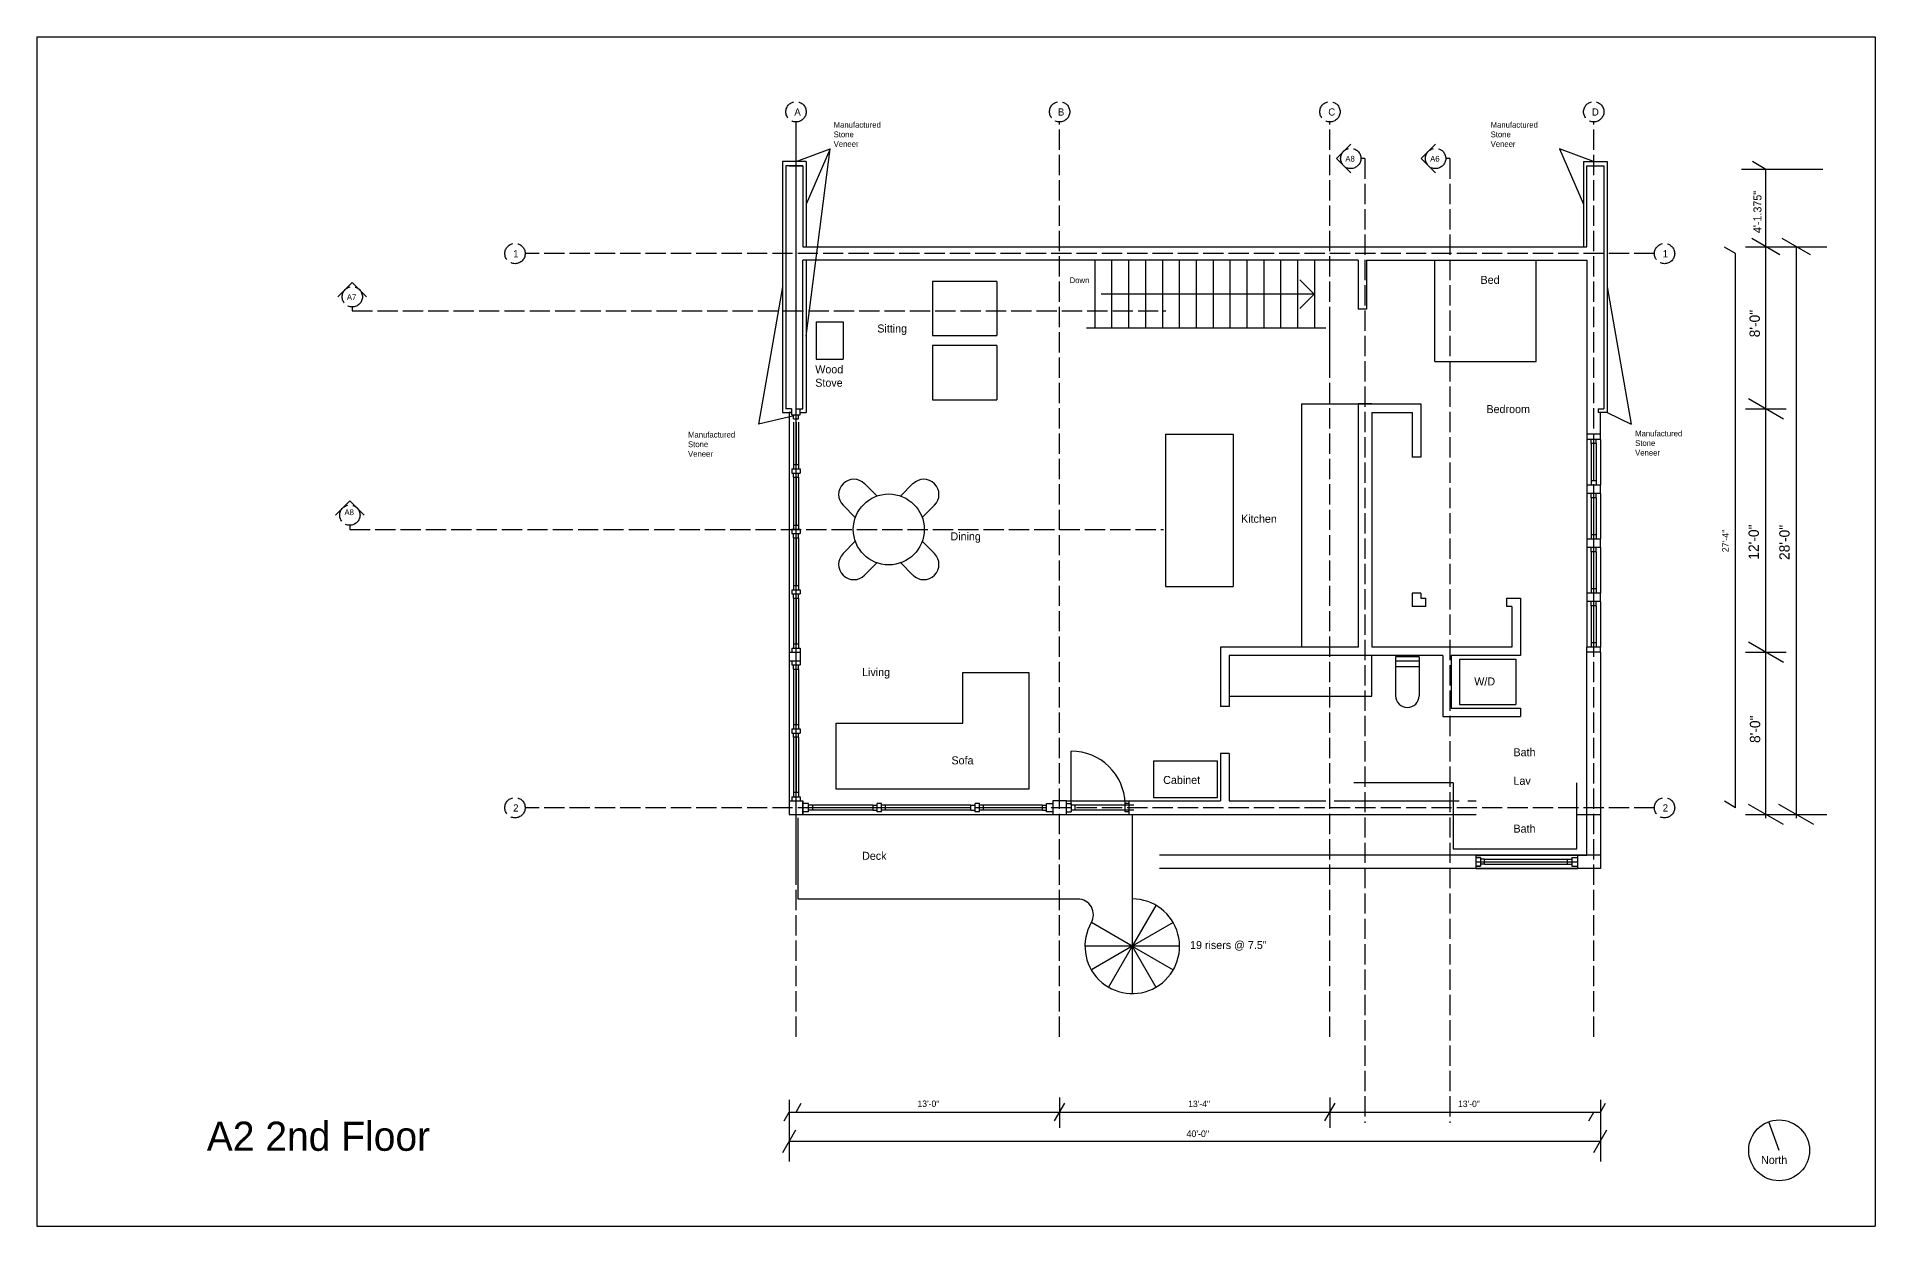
# Model space of a CAD drawing. Header units: inches. Extents: x -5028 to 8475, y 452 to 3434.
# Drawn here: x -2630 to -1542, y 1971 to 2675 of the extents above; entities that cross this region are included whole.
import ezdxf

# ---------------------------------------------------------------- set-up
doc = ezdxf.new("R2010")
doc.units = ezdxf.units.IN
doc.header["$MEASUREMENT"] = 0
doc.linetypes.add('ACAD_ISO02W100', pattern=[15, 12, -3])
for name, color, linetype in [('const', 7, 'Continuous'), ('e1', 7, 'Continuous'), ('e2', 251, 'Continuous'), ('glass', 172, 'Continuous'), ('grid', 252, 'ACAD_ISO02W100'), ('millwork', 253, 'Continuous'), ('sills', 105, 'Continuous'), ('stairs', 140, 'Continuous'), ('walls', 7, 'Continuous')]:
    doc.layers.add(name, color=color, linetype=linetype)

msp = doc.modelspace()

# ---------------------------------------------------------------- linework, layer by layer
for p, q in [((-2630.3, 2674.8), (-1542.3, 2674.8)), ((-2630.3, 2674.8), (-2630.3, 1970.8)), ((-1542.3, 2674.8), (-1542.3, 1970.8)), ((-2630.3, 1970.8), (-1542.3, 1970.8))]:
    msp.add_line(p, q)
at = {"layer": 'const'}
for p, q in [((-1607, 2596.3), (-1614.9, 2600.9)), ((-1573.4, 2596.3), (-1621.4, 2596.3)), ((-1607, 2212.3), (-1607, 2596.3)), ((-1625, 2546.5), (-1631.6, 2550.3)), ((-1625, 2218.5), (-1625, 2546.5)), ((-1619, 2550.5), (-1571, 2550.5)), ((-1598.7, 2545.7), (-1615.3, 2555.3)), ((-1580.7, 2545.7), (-1597.3, 2555.3)), ((-1589, 2212.3), (-1589, 2550.5)), ((-1596.6, 2448.5), (-1617.4, 2460.5)), ((-1619, 2454.5), (-1595, 2454.5)), ((-1619, 2310.5), (-1595, 2310.5)), ((-1596.6, 2304.5), (-1617.4, 2316.5)), ((-1625, 2218.5), (-1631.6, 2222.3)), ((-1596.6, 2208.5), (-1617.4, 2220.5)), ((-1578.6, 2208.5), (-1599.4, 2220.5)), ((-1619, 2214.5), (-1571, 2214.5)), ((-2185, 2045.7), (-2185, 2009.1)), ((-1705, 2045.7), (-1705, 2009.1)), ((-2188, 2033.2), (-2185, 2038.4)), ((-2185, 2038.4), (-1705, 2038.4)), ((-2181, 2038.4), (-2178, 2043.6)), ((-2028, 2033.2), (-2022, 2043.6)), ((-1868, 2033.2), (-1862, 2043.6)), ((-1711.9, 2033.2), (-1708.9, 2038.4)), ((-1705, 2038.4), (-1702, 2043.6)), ((-2188.8, 2014.5), (-2181.1, 2027.8)), ((-1708.8, 2014.5), (-1701.1, 2027.8)), ((-2185, 2021.1), (-1705, 2021.1))]:
    msp.add_line(p, q, dxfattribs=at)
at = {"layer": 'e1'}
for p, q in [((-1705, 2436.5), (-1705, 2452.5)), ((-1705, 2404.5), (-1705, 2409.5)), ((-1705, 2372.5), (-1705, 2377.5)), ((-1705, 2340.5), (-1705, 2345.5)), ((-1705, 2310.5), (-1712.9, 2310.5)), ((-1705, 2310.5), (-1705, 2313.5)), ((-1705, 2310.5), (-1705, 2214.5)), ((-1983.8, 2222.5), (-1929.7, 2222.5)), ((-1924.7, 2222.5), (-1867.5, 2222.5)), ((-1862.5, 2222.5), (-1788.5, 2222.5)), ((-1783.5, 2222.5), (-1778.5, 2222.5)), ((-1983.8, 2214.5), (-1778.5, 2214.5)), ((-1718.6, 2214.5), (-1705, 2214.5)), ((-1718.6, 2190.5), (-1712.9, 2190.5))]:
    msp.add_line(p, q, dxfattribs=at)
msp.add_circle((-1599.2, 2015.7), 18, dxfattribs=at)
at = {"layer": 'e2'}
for p, q in [((-1844.3, 2602.8), (-1846.7, 2602.8)), ((-1794.1, 2602.8), (-1796.5, 2602.8)), ((-2185, 2452.5), (-2185, 2310.5)), ((-2185, 2305.5), (-2185, 2222.5)), ((-2177, 2214.5), (-2029, 2214.5)), ((-2021, 2214.5), (-1983.8, 2214.5)), ((-1978.2, 2214.5), (-1869, 2214.5))]:
    msp.add_line(p, q, dxfattribs=at)
at = {"layer": 'glass'}
for p, q in [((-2182.5, 2446.6), (-2182.5, 2421.6)), ((-2179.5, 2446.6), (-2179.5, 2421.6)), ((-1710.5, 2434), (-1710.5, 2412)), ((-1707.5, 2434), (-1707.5, 2412)), ((-2182.5, 2414.1), (-2182.5, 2385.8)), ((-2179.5, 2414.1), (-2179.5, 2385.8)), ((-1710.5, 2402), (-1710.5, 2380)), ((-1707.5, 2402), (-1707.5, 2380)), ((-2182.5, 2378.3), (-2182.5, 2350)), ((-2179.5, 2378.3), (-2179.5, 2350)), ((-1710.5, 2370), (-1710.5, 2348)), ((-1707.5, 2370), (-1707.5, 2348)), ((-2182.5, 2342.5), (-2182.5, 2315.5)), ((-2179.5, 2342.5), (-2179.5, 2315.5)), ((-1710.5, 2338), (-1710.5, 2316)), ((-1707.5, 2338), (-1707.5, 2316)), ((-2182.5, 2300.5), (-2182.5, 2267.7)), ((-2179.5, 2300.5), (-2179.5, 2267.7)), ((-2182.5, 2260.2), (-2182.5, 2227.5)), ((-2179.5, 2260.2), (-2179.5, 2227.5)), ((-2135.5, 2220), (-2171.2, 2220)), ((-2077.5, 2220), (-2128, 2220)), ((-2035.2, 2220), (-2070, 2220)), ((-1981, 2220), (-2015.7, 2220)), ((-2135.5, 2217), (-2171.2, 2217)), ((-2077.5, 2217), (-2128, 2217)), ((-2035.2, 2217), (-2070, 2217)), ((-1981, 2217), (-2015.7, 2217)), ((-1773.5, 2188), (-1724.4, 2188)), ((-1773.5, 2185), (-1724.4, 2185))]:
    msp.add_line(p, q, dxfattribs=at)
at = {"layer": 'grid'}
for p, q in [((-2181, 2082.9), (-2181, 2624.4)), ((-2181, 2179.9), (-2181, 2624.4)), ((-2025, 2082.9), (-2025, 2624.4)), ((-1865, 2082.9), (-1865, 2624.4)), ((-1708.9, 2082.9), (-1708.9, 2624.4)), ((-1844.3, 2602.8), (-1844.3, 2031.9)), ((-1794.1, 2602.8), (-1794.1, 2031.9)), ((-1673, 2546.5), (-2341.3, 2546.5)), ((-2443.6, 2514.9), (-2443.6, 2512.5)), ((-2443.6, 2512.5), (-1962.1, 2512.5)), ((-2445, 2385.7), (-2445, 2383.2)), ((-2445, 2383.2), (-1963.6, 2383.2)), ((-1673, 2218.5), (-2341.3, 2218.5))]:
    msp.add_line(p, q, dxfattribs=at)
for centre in [(-2181, 2630.4), (-2025, 2630.4), (-1865, 2630.4), (-1708.9, 2630.4), (-1852.7, 2602.8), (-1802.5, 2602.8), (-2347.3, 2546.5), (-1667, 2546.5), (-2443.6, 2520.9), (-2445, 2391.7), (-2347.3, 2218.5), (-1667, 2218.5)]:
    msp.add_circle(centre, 6, dxfattribs=at)
at = {"layer": 'millwork'}
for p, q in [((-2181, 2601), (-2160.7, 2608.5)), ((-2160.7, 2608.5), (-2175, 2575.7)), ((-2175, 2497.5), (-2160.7, 2608.5)), ((-1709, 2601), (-1729.2, 2608.5)), ((-1729.2, 2608.5), (-1715, 2575.7)), ((-1713, 2550.5), (-1713, 2598.5)), ((-1803, 2482.5), (-1803, 2542.5)), ((-1743, 2482.5), (-1743, 2542.5)), ((-2189, 2526.7), (-2203.2, 2445.6)), ((-2100.2, 2530), (-2100.2, 2498)), ((-2062.2, 2530), (-2100.2, 2530)), ((-2062.2, 2530), (-2062.2, 2498)), ((-1701, 2526.7), (-1686.7, 2445.6)), ((-2169, 2506), (-2169, 2484)), ((-2169, 2506), (-2153, 2506)), ((-2153, 2506), (-2153, 2484)), ((-2100.2, 2498), (-2062.2, 2498)), ((-2062.2, 2492), (-2100.2, 2492)), ((-2100.2, 2492), (-2100.2, 2460)), ((-2062.2, 2492), (-2062.2, 2460)), ((-2169, 2484), (-2153, 2484)), ((-1803, 2482.5), (-1743, 2482.5)), ((-2100.2, 2460), (-2062.2, 2460)), ((-2182, 2450.5), (-2203.2, 2445.6)), ((-1881.9, 2457.5), (-1881.9, 2313.5)), ((-1881.9, 2457.5), (-1848.3, 2457.5)), ((-1701, 2452.5), (-1686.7, 2445.6)), ((-2181, 2446.6), (-2181, 2421.6)), ((-1962.3, 2439.5), (-1962.3, 2349.5)), ((-1962.3, 2439.5), (-1922.3, 2439.5)), ((-1922.3, 2439.5), (-1922.3, 2349.5)), ((-1713, 2436.5), (-1713, 2409.5)), ((-1709, 2434), (-1709, 2412)), ((-1705, 2436.5), (-1705, 2409.5)), ((-2181, 2414.1), (-2181, 2385.8)), ((-2140.4, 2410.3), (-2133.1, 2403)), ((-2111.8, 2410.3), (-2119, 2403)), ((-2153.1, 2397.5), (-2145.9, 2390.3)), ((-2099, 2397.5), (-2106.3, 2390.3)), ((-1713, 2404.5), (-1713, 2377.5)), ((-1709, 2402), (-1709, 2380)), ((-1705, 2404.5), (-1705, 2377.5)), ((-2181, 2378.3), (-2181, 2350)), ((-2153.1, 2368.9), (-2145.9, 2376.2)), ((-2099, 2368.9), (-2106.3, 2376.2)), ((-1713, 2372.5), (-1713, 2345.5)), ((-1705, 2372.5), (-1705, 2345.5)), ((-2140.4, 2356.2), (-2133.1, 2363.4)), ((-2111.8, 2356.2), (-2119, 2363.4)), ((-1709, 2370), (-1709, 2348)), ((-2181, 2342.5), (-2181, 2315.5)), ((-1962.3, 2349.5), (-1922.3, 2349.5)), ((-1713, 2340.5), (-1713, 2313.5)), ((-1705, 2340.5), (-1705, 2313.5)), ((-1709, 2338), (-1709, 2312.5)), ((-1709, 2338), (-1709, 2316)), ((-1840.3, 2284.5), (-1840.3, 2308.5)), ((-1826.2, 2307.8), (-1826.2, 2284.8)), ((-1812.2, 2307.8), (-1826.2, 2307.8)), ((-1812.2, 2307.8), (-1812.2, 2284.8)), ((-2181, 2300.5), (-2181, 2267.7)), ((-1826.2, 2305.5), (-1811.8, 2305.5)), ((-1812.2, 2301.8), (-1826.2, 2301.8)), ((-1788.3, 2306.5), (-1755, 2306.5)), ((-1788.3, 2306.5), (-1788.3, 2279.5)), ((-1755, 2306.5), (-1755, 2279.5)), ((-1924.7, 2284.5), (-1840.3, 2284.5)), ((-1788.3, 2279.5), (-1755, 2279.5)), ((-2181, 2260.2), (-2181, 2227.5)), ((-2018.2, 2220), (-2018.2, 2252)), ((-1792, 2233.2), (-1850.8, 2233.2)), ((-2180, 2212.5), (-2180, 2164.5)), ((-2135.5, 2218.5), (-2171.2, 2218.5)), ((-2077.5, 2218.5), (-2128, 2218.5)), ((-2035.2, 2218.5), (-2070, 2218.5)), ((-1982, 2214.5), (-1982, 2163)), ((-1778.5, 2190.5), (-1718.6, 2190.5)), ((-1778.5, 2186.5), (-1718.7, 2186.5)), ((-1778.5, 2182.5), (-1718.6, 2182.5)), ((-2180, 2164.5), (-2014.3, 2164.5)), ((-1968, 2160.7), (-1982, 2136.5)), ((-1982, 2136.5), (-2006.2, 2150.5)), ((-1957.7, 2150.5), (-1982, 2136.5)), ((-1954, 2136.5), (-2010, 2136.5)), ((-1982, 2136.5), (-2006.2, 2122.5)), ((-1982, 2136.5), (-1996, 2112.2)), ((-1982, 2136.5), (-1957.7, 2122.5)), ((-1982, 2136.5), (-1968, 2112.2))]:
    msp.add_line(p, q, dxfattribs=at)
for points in [[(-2043.2, 2229.5), (-2157.2, 2229.5), (-2157.2, 2268.5), (-2082.2, 2268.5), (-2082.2, 2298.5), (-2043.2, 2298.5), (-2043.2, 2229.5)], [(-1969.2, 2224.3), (-1969.2, 2246.3), (-1931.7, 2246.3), (-1931.7, 2224.3), (-1969.2, 2224.3)], [(-1792, 2233.2), (-1792, 2194.2), (-1719, 2194.2), (-1719, 2233.2)]]:
    msp.add_lwpolyline(points, dxfattribs=at)
for centre, radius, start, end in [((-2146.8, 2403.9), 9, 45, 225), ((-2105.4, 2403.9), 9, 315, 135), ((-2146.8, 2362.5), 9, 135, 315), ((-2105.4, 2362.5), 9, 225, 45), ((-1819.2, 2284.8), 7, 180, 0), ((-2018.2, 2220), 32, 1.7908, 90), ((-2014.3, 2155.1), 9.33, 330, 90), ((-1982, 2136.5), 28, 150, 90)]:
    msp.add_arc(centre, radius, start, end, dxfattribs=at)
at = {"layer": 'sills'}
msp.add_line((-2021, 2222.5), (-1983.8, 2222.5), dxfattribs=at)
at = {"layer": 'stairs'}
for p, q in [((-2004, 2502.5), (-2004, 2542.5)), ((-1994, 2502.5), (-1994, 2542.5)), ((-1984, 2502.5), (-1984, 2542.5)), ((-1974, 2502.5), (-1974, 2542.5)), ((-1964, 2502.5), (-1964, 2542.5)), ((-1954, 2502.5), (-1954, 2542.5)), ((-1944, 2502.5), (-1944, 2542.5)), ((-1934, 2502.5), (-1934, 2542.5)), ((-1924, 2502.5), (-1924, 2542.5)), ((-1914, 2502.5), (-1914, 2542.5)), ((-1904, 2502.5), (-1904, 2542.5)), ((-1894, 2502.5), (-1894, 2542.5)), ((-1884, 2502.5), (-1884, 2542.5)), ((-1874, 2502.5), (-1874, 2542.5)), ((-2009, 2502.5), (-1867.5, 2502.5))]:
    msp.add_line(p, q, dxfattribs=at)
at = {"layer": 'walls'}
for p, q in [((-1852.7, 2611.3), (-1861.2, 2602.8)), ((-1802.5, 2611.3), (-1811, 2602.8)), ((-2189, 2601), (-2189, 2452.5)), ((-2175, 2601), (-2189, 2601)), ((-2175, 2601), (-2175, 2550.5)), ((-1852.7, 2594.3), (-1861.2, 2602.8)), ((-1802.5, 2594.3), (-1811, 2602.8)), ((-1715, 2601), (-1715, 2550.5)), ((-1715, 2601), (-1701, 2601)), ((-1701, 2601), (-1701, 2452.5)), ((-2177, 2598.5), (-2187, 2598.5)), ((-2187, 2598.5), (-2187, 2454.5)), ((-2185, 2598.5), (-2177, 2598.5)), ((-2177, 2598.5), (-2177, 2550.5)), ((-1713, 2598.5), (-1703, 2598.5)), ((-1703, 2598.5), (-1703, 2454.5)), ((-2177, 2550.5), (-1713, 2550.5)), ((-2177, 2454.5), (-2177, 2542.5)), ((-1848.3, 2542.5), (-2177, 2542.5)), ((-2175, 2542.5), (-2175, 2452.5)), ((-1848.3, 2542.5), (-1848.3, 2513.5)), ((-1843.3, 2542.5), (-1713, 2542.5)), ((-1843.3, 2542.5), (-1843.3, 2513.5)), ((-1713, 2542.5), (-1713, 2436.5)), ((-2452.1, 2520.9), (-2443.6, 2529.4)), ((-2435.1, 2520.9), (-2443.6, 2529.4)), ((-1874.4, 2522.5), (-1882.9, 2530.9)), ((-1874.4, 2522.5), (-2000.5, 2522.5)), ((-1874.4, 2522.5), (-1882.9, 2514)), ((-1843.3, 2513.5), (-1848.3, 2513.5)), ((-1865, 2478.5), (-1865, 2510.5)), ((-2189, 2452.5), (-2183.7, 2452.5)), ((-2183.7, 2454.5), (-2187, 2454.5)), ((-2183.5, 2452.5), (-2185, 2452.5)), ((-2183.5, 2451.1), (-2183.5, 2454.5)), ((-2183.5, 2451.1), (-2178.5, 2451.1)), ((-2182.5, 2448.6), (-2182.5, 2451.1)), ((-2182.5, 2448.6), (-2179.5, 2448.6)), ((-2180.5, 2454.5), (-2177, 2454.5)), ((-2179.5, 2448.6), (-2179.5, 2451.1)), ((-2178.5, 2451.1), (-2178.5, 2454.5)), ((-2178.5, 2452.5), (-2175, 2452.5)), ((-1848.3, 2457.5), (-1848.3, 2313.5)), ((-1848.3, 2457.5), (-1811.3, 2457.5)), ((-1840.3, 2457.5), (-1848.3, 2457.5)), ((-1840.3, 2452.5), (-1840.3, 2313.5)), ((-1840.3, 2452.5), (-1816.3, 2452.5)), ((-1816.3, 2452.5), (-1816.3, 2426)), ((-1811.3, 2457.5), (-1811.3, 2426)), ((-1706.2, 2454.5), (-1703, 2454.5)), ((-1706.2, 2454.5), (-1706.2, 2452.5)), ((-1701, 2452.5), (-1706.2, 2452.5)), ((-1705, 2439.5), (-1713, 2439.5)), ((-1705, 2436.5), (-1713, 2436.5)), ((-1710.5, 2434), (-1710.5, 2436.5)), ((-1707.5, 2434), (-1710.5, 2434)), ((-1707.5, 2434), (-1707.5, 2436.5)), ((-2183.5, 2419.1), (-2178.5, 2419.1)), ((-2183.5, 2419.1), (-2183.5, 2416.6)), ((-2183.5, 2416.6), (-2178.5, 2416.6)), ((-2182.5, 2421.6), (-2182.5, 2419.1)), ((-2182.5, 2421.6), (-2179.5, 2421.6)), ((-2182.5, 2414.1), (-2182.5, 2416.6)), ((-2179.5, 2421.6), (-2179.5, 2419.1)), ((-2179.5, 2414.1), (-2179.5, 2416.6)), ((-2178.5, 2419.1), (-2178.5, 2416.6)), ((-1811.3, 2426), (-1816.3, 2426)), ((-2182.5, 2414.1), (-2179.5, 2414.1)), ((-1713, 2409.5), (-1713, 2404.5)), ((-1705, 2409.5), (-1713, 2409.5)), ((-1707.5, 2412), (-1710.5, 2412)), ((-1710.5, 2412), (-1710.5, 2409.5)), ((-1707.5, 2412), (-1707.5, 2409.5)), ((-2453.5, 2391.7), (-2445, 2400.2)), ((-2436.6, 2391.7), (-2445, 2400.2)), ((-1705, 2404.5), (-1713, 2404.5)), ((-1710.5, 2402), (-1710.5, 2404.5)), ((-1707.5, 2402), (-1710.5, 2402)), ((-1707.5, 2402), (-1707.5, 2404.5)), ((-2183.5, 2383.3), (-2178.5, 2383.3)), ((-2183.5, 2383.3), (-2183.5, 2380.8)), ((-2182.5, 2385.8), (-2182.5, 2383.3)), ((-2182.5, 2385.8), (-2179.5, 2385.8)), ((-2179.5, 2385.8), (-2179.5, 2383.3)), ((-2178.5, 2383.3), (-2178.5, 2380.8)), ((-2183.5, 2380.8), (-2178.5, 2380.8)), ((-2182.5, 2378.3), (-2182.5, 2380.8)), ((-2182.5, 2378.3), (-2179.5, 2378.3)), ((-2179.5, 2378.3), (-2179.5, 2380.8)), ((-1713, 2377.5), (-1713, 2372.5)), ((-1705, 2377.5), (-1713, 2377.5)), ((-1705, 2372.5), (-1713, 2372.5)), ((-1707.5, 2380), (-1710.5, 2380)), ((-1710.5, 2380), (-1710.5, 2377.5)), ((-1710.5, 2370), (-1710.5, 2372.5)), ((-1707.5, 2380), (-1707.5, 2377.5)), ((-1707.5, 2370), (-1707.5, 2372.5)), ((-1707.5, 2370), (-1710.5, 2370)), ((-2183.5, 2347.5), (-2178.5, 2347.5)), ((-2183.5, 2347.5), (-2183.5, 2345)), ((-2183.5, 2345), (-2178.5, 2345)), ((-2182.5, 2350), (-2182.5, 2347.5)), ((-2182.5, 2350), (-2179.5, 2350)), ((-2182.5, 2342.5), (-2182.5, 2345)), ((-2182.5, 2342.5), (-2179.5, 2342.5)), ((-2179.5, 2350), (-2179.5, 2347.5)), ((-2179.5, 2342.5), (-2179.5, 2345)), ((-2178.5, 2347.5), (-2178.5, 2345)), ((-1811.3, 2345.5), (-1816.3, 2345.5)), ((-1816.3, 2345.5), (-1816.3, 2337.5)), ((-1811.3, 2345.5), (-1811.3, 2342.5)), ((-1811.3, 2342.5), (-1808.3, 2342.5)), ((-1808.3, 2337.5), (-1808.3, 2342.5)), ((-1760.3, 2342.5), (-1752.3, 2342.5)), ((-1760.3, 2337.5), (-1760.3, 2342.5)), ((-1752.3, 2342.5), (-1752.3, 2308.5)), ((-1705, 2345.5), (-1713, 2345.5)), ((-1713, 2345.5), (-1713, 2340.5)), ((-1705, 2340.5), (-1713, 2340.5)), ((-1707.5, 2348), (-1710.5, 2348)), ((-1710.5, 2348), (-1710.5, 2345.5)), ((-1710.5, 2338), (-1710.5, 2340.5)), ((-1707.5, 2348), (-1707.5, 2345.5)), ((-1707.5, 2338), (-1707.5, 2340.5)), ((-1808.3, 2337.5), (-1816.3, 2337.5)), ((-1757.3, 2337.5), (-1760.3, 2337.5)), ((-1757.3, 2337.5), (-1757.3, 2313.5)), ((-1707.5, 2338), (-1710.5, 2338)), ((-2185, 2310.5), (-2178.5, 2310.5)), ((-2185, 2310.5), (-2185, 2305.5)), ((-2183.5, 2313), (-2178.5, 2313)), ((-2183.5, 2313), (-2183.5, 2310.5)), ((-2182.5, 2315.5), (-2179.5, 2315.5)), ((-2182.5, 2315.5), (-2182.5, 2313)), ((-2179.5, 2315.5), (-2179.5, 2313)), ((-2178.5, 2313), (-2178.5, 2303)), ((-1929.7, 2313.5), (-1929.7, 2278.5)), ((-1848.3, 2313.5), (-1929.7, 2313.5)), ((-1798.3, 2308.5), (-1924.7, 2308.5)), ((-1924.7, 2308.5), (-1924.7, 2278.5)), ((-1757.3, 2313.5), (-1840.3, 2313.5)), ((-1798.3, 2308.5), (-1798.3, 2272.5)), ((-1793.3, 2308.5), (-1793.3, 2277.5)), ((-1752.3, 2308.5), (-1793.3, 2308.5)), ((-1705, 2313.5), (-1713, 2313.5)), ((-1712.9, 2190.5), (-1712.9, 2313.5)), ((-1707.5, 2316), (-1710.5, 2316)), ((-1710.5, 2316), (-1710.5, 2313.5)), ((-1707.5, 2316), (-1707.5, 2313.5)), ((-2185, 2305.5), (-2178.5, 2305.5)), ((-2183.5, 2305.5), (-2183.5, 2303)), ((-2183.5, 2303), (-2178.5, 2303)), ((-2182.5, 2300.5), (-2182.5, 2303)), ((-2182.5, 2300.5), (-2179.5, 2300.5)), ((-2179.5, 2300.5), (-2179.5, 2303)), ((-1924.7, 2278.5), (-1929.7, 2278.5)), ((-1793.3, 2277.5), (-1752.3, 2277.5)), ((-1752.3, 2277.5), (-1752.3, 2272.5)), ((-2183.5, 2265.2), (-2178.5, 2265.2)), ((-2183.5, 2265.2), (-2183.5, 2262.7)), ((-2182.5, 2267.7), (-2182.5, 2265.2)), ((-2182.5, 2267.7), (-2179.5, 2267.7)), ((-2179.5, 2267.7), (-2179.5, 2265.2)), ((-2178.5, 2265.2), (-2178.5, 2262.7)), ((-1798.3, 2272.5), (-1752.3, 2272.5)), ((-2183.5, 2262.7), (-2178.5, 2262.7)), ((-2182.5, 2260.2), (-2182.5, 2262.7)), ((-2179.5, 2260.2), (-2182.5, 2260.2)), ((-2179.5, 2260.2), (-2179.5, 2262.7)), ((-1924.7, 2250.5), (-1929.7, 2250.5)), ((-1929.7, 2250.5), (-1929.7, 2222.5)), ((-1924.7, 2250.5), (-1924.7, 2222.5)), ((-2185, 2222.5), (-2177, 2222.5)), ((-2185, 2222.5), (-2185, 2214.5)), ((-2183.5, 2225), (-2178.5, 2225)), ((-2183.5, 2225), (-2183.5, 2222.5)), ((-2179.5, 2227.5), (-2182.5, 2227.5)), ((-2182.5, 2227.5), (-2182.5, 2225)), ((-2179.5, 2227.5), (-2179.5, 2225)), ((-2178.5, 2225), (-2178.5, 2222.5)), ((-2177, 2222.5), (-2177, 2214.5)), ((-2177, 2214.5), (-2177, 2222.5)), ((-2173.7, 2221), (-2177, 2221)), ((-2173.7, 2216), (-2173.7, 2221)), ((-2171.2, 2220), (-2173.7, 2220)), ((-2171.2, 2220), (-2171.2, 2217)), ((-2135.5, 2220), (-2133, 2220)), ((-2135.5, 2220), (-2135.5, 2217)), ((-2133, 2216), (-2133, 2221)), ((-2130.5, 2221), (-2133, 2221)), ((-2130.5, 2216), (-2130.5, 2221)), ((-2128, 2220), (-2130.5, 2220)), ((-2128, 2217), (-2128, 2220)), ((-2077.5, 2220), (-2075, 2220)), ((-2077.5, 2217), (-2077.5, 2220)), ((-2075, 2216), (-2075, 2221)), ((-2072.5, 2221), (-2075, 2221)), ((-2072.5, 2216), (-2072.5, 2221)), ((-2070, 2220), (-2072.5, 2220)), ((-2070, 2217), (-2070, 2220)), ((-2035.2, 2217), (-2035.2, 2220)), ((-2035.2, 2220), (-2032.7, 2220)), ((-2032.7, 2216), (-2032.7, 2221)), ((-2032.7, 2221), (-2029, 2221)), ((-2021, 2222.5), (-2029, 2222.5)), ((-2029, 2222.5), (-2029, 2214.5)), ((-2021, 2214.5), (-2021, 2222.5)), ((-2021, 2221), (-2018.2, 2221)), ((-2018.2, 2221), (-2018.2, 2217)), ((-2015.7, 2220), (-2018.2, 2220)), ((-2015.7, 2217), (-2015.7, 2220)), ((-1983.8, 2221), (-1986.3, 2221)), ((-1986.3, 2216), (-1986.3, 2221)), ((-1983.8, 2214.5), (-1983.8, 2222.5)), ((-1983.8, 2222.5), (-1978.2, 2222.5)), ((-2185, 2214.5), (-2177, 2214.5)), ((-2173.7, 2216), (-2177, 2216)), ((-2171.2, 2217), (-2173.7, 2217)), ((-2135.5, 2217), (-2133, 2217)), ((-2130.5, 2216), (-2133, 2216)), ((-2128, 2217), (-2130.5, 2217)), ((-2077.5, 2217), (-2075, 2217)), ((-2072.5, 2216), (-2075, 2216)), ((-2070, 2217), (-2072.5, 2217)), ((-2035.2, 2217), (-2032.7, 2217)), ((-2029, 2216), (-2032.7, 2216)), ((-2029, 2214.5), (-2021, 2214.5)), ((-2021, 2216), (-2018.2, 2216)), ((-2015.7, 2217), (-2018.2, 2217)), ((-2018.2, 2217), (-2018.2, 2216)), ((-1983.8, 2216), (-1986.3, 2216)), ((-1983.8, 2214.5), (-1978.2, 2214.5)), ((-1705, 2214.5), (-1705, 2182.5)), ((-1705, 2190.5), (-1965.9, 2190.5)), ((-1778.5, 2182.5), (-1778.5, 2190.5)), ((-1778.5, 2189), (-1776, 2189)), ((-1776, 2189), (-1778.5, 2189)), ((-1776, 2189), (-1776, 2184)), ((-1773.5, 2188), (-1776, 2188)), ((-1773.5, 2185), (-1773.5, 2188)), ((-1773.5, 2185), (-1773.5, 2188)), ((-1724.4, 2185), (-1724.4, 2188)), ((-1724.4, 2188), (-1721.9, 2188)), ((-1721.9, 2189), (-1721.9, 2184)), ((-1721.9, 2189), (-1718.6, 2189)), ((-1718.6, 2190.5), (-1718.6, 2182.5)), ((-1705, 2182.5), (-1965.9, 2182.5)), ((-1778.5, 2184), (-1776, 2184)), ((-1776, 2184), (-1778.5, 2184)), ((-1773.5, 2185), (-1776, 2185)), ((-1724.4, 2185), (-1721.9, 2185)), ((-1721.9, 2184), (-1718.6, 2184)), ((-1982, 2164.5), (-1982, 2108.5)), ((-2025, 2047), (-2025, 2029.1)), ((-1865, 2047), (-1865, 2029.1)), ((-1599.2, 2015.7), (-1605.3, 2032.6))]:
    msp.add_line(p, q, dxfattribs=at)
msp.add_circle((-2126.1, 2383.2), 21, dxfattribs=at)

# ---------------------------------------------------------------- texts
at = {"layer": 'const', "attachment_point": 1}
for s, insert, char_height, width in [('A', (-2182, 2632.4), 4.26, 1625.197), ('\\pt3.4098;Manufactured^JStone^JVeneer', (-2158.7, 2624.4), 3.41, 1300.158), ('B', (-2026, 2632.4), 4.26, 1625.197), ('C', (-1866, 2632.4), 4.26, 1625.197), ('\\pt3.4098;Manufactured^JStone^JVeneer', (-1769.9, 2624.4), 3.41, 1300.158), ('D', (-1710, 2632.4), 4.26, 1625.197), ('A8', (-1855.9, 2604.3), 3.41, 1300.158), ('A6', (-1805.7, 2604.3), 3.41, 1300.158), ('1', (-2348.4, 2548.5), 4.26, 1625.197), ('1', (-1668.1, 2548.5), 4.26, 1625.197), ('\\pt3.4098;Down', (-2019.1, 2532.4), 3.41, 1300.158), ('Bed', (-1775.9, 2533.3), 4.74, 1805.775), ('A7', (-2446.8, 2522.4), 3.41, 1300.158), ('Sitting', (-2132.9, 2504.5), 4.74, 1805.775), ('Wood^JStove', (-2169.6, 2480.3), 4.736, 1805.775), ('\\PBedroom', (-1772.4, 2464.7), 4.74, 1805.775), ('\\pt3.4098;Manufactured^JStone^JVeneer', (-2244.9, 2441), 3.41, 1300.158), ('\\pt3.4098;Manufactured^JStone^JVeneer', (-1684.4, 2441.7), 3.41, 1300.158), ('A8', (-2448.2, 2395.1), 3.41, 1300.158), ('\\PKitchen', (-1917.6, 2399.8), 4.74, 1805.775), ('\\PDining', (-2089.6, 2389.4), 4.74, 1805.775), ('Living', (-2141.9, 2301.1), 4.74, 1805.775), ('W/D', (-1779.6, 2295.6), 4.74, 1805.775), ('Bath', (-1756.4, 2253.7), 4.74, 1805.775), ('Sofa', (-2089, 2248.9), 4.74, 1805.775), ('Cabinet', (-1963.7, 2237.3), 4.74, 1805.775), ('Lav', (-1756.4, 2236.8), 4.74, 1805.775), ('2', (-2348.4, 2220.5), 4.26, 1625.197), ('2', (-1668.1, 2220.5), 4.26, 1625.197), ('Bath', (-1756.4, 2208.5), 4.74, 1805.775), ('Deck', (-2141.9, 2192.4), 4.74, 1805.775), ('19 risers @ 7.5"', (-1947.8, 2139.6), 4.736, 1805.775), ('13\'-0"', (-2109.1, 2045.2), 3.79, 1444.62), ('13\'-4"', (-1948.9, 2045.1), 3.79, 1444.62), ('13\'-0"', (-1789.2, 2045.1), 3.79, 1444.62), ('A2 2nd Floor', (-2529.7, 2032.7), 17.262, 6582.049), ('40\'-0"', (-1949.9, 2027.5), 3.91, 1491.22), ('North', (-1609.9, 2012.4), 4.74, 1805.775)]:
    msp.add_mtext(s, dxfattribs=dict(at, insert=insert, char_height=char_height, width=width))
at = {"layer": 'const', "attachment_point": 1, "rotation": 90}
for s, insert, char_height, width in [('4\'-1.375"', (-1614.4, 2558.6), 4.74, 1805.775), ('8\'-0"', (-1616.7, 2496.9), 6.11, 2330.032), ('27\'-4"', (-1632.9, 2369.7), 3.91, 1491.22), ('12\'-0"', (-1617.3, 2365.3), 6.11, 2330.032), ('28\'-0"', (-1599.1, 2365.1), 6.11, 2330.032), ('8\'-0"', (-1616.5, 2256.8), 6.11, 2330.032)]:
    msp.add_mtext(s, dxfattribs=dict(at, insert=insert, char_height=char_height, width=width))

doc.saveas('drawing.dxf')
